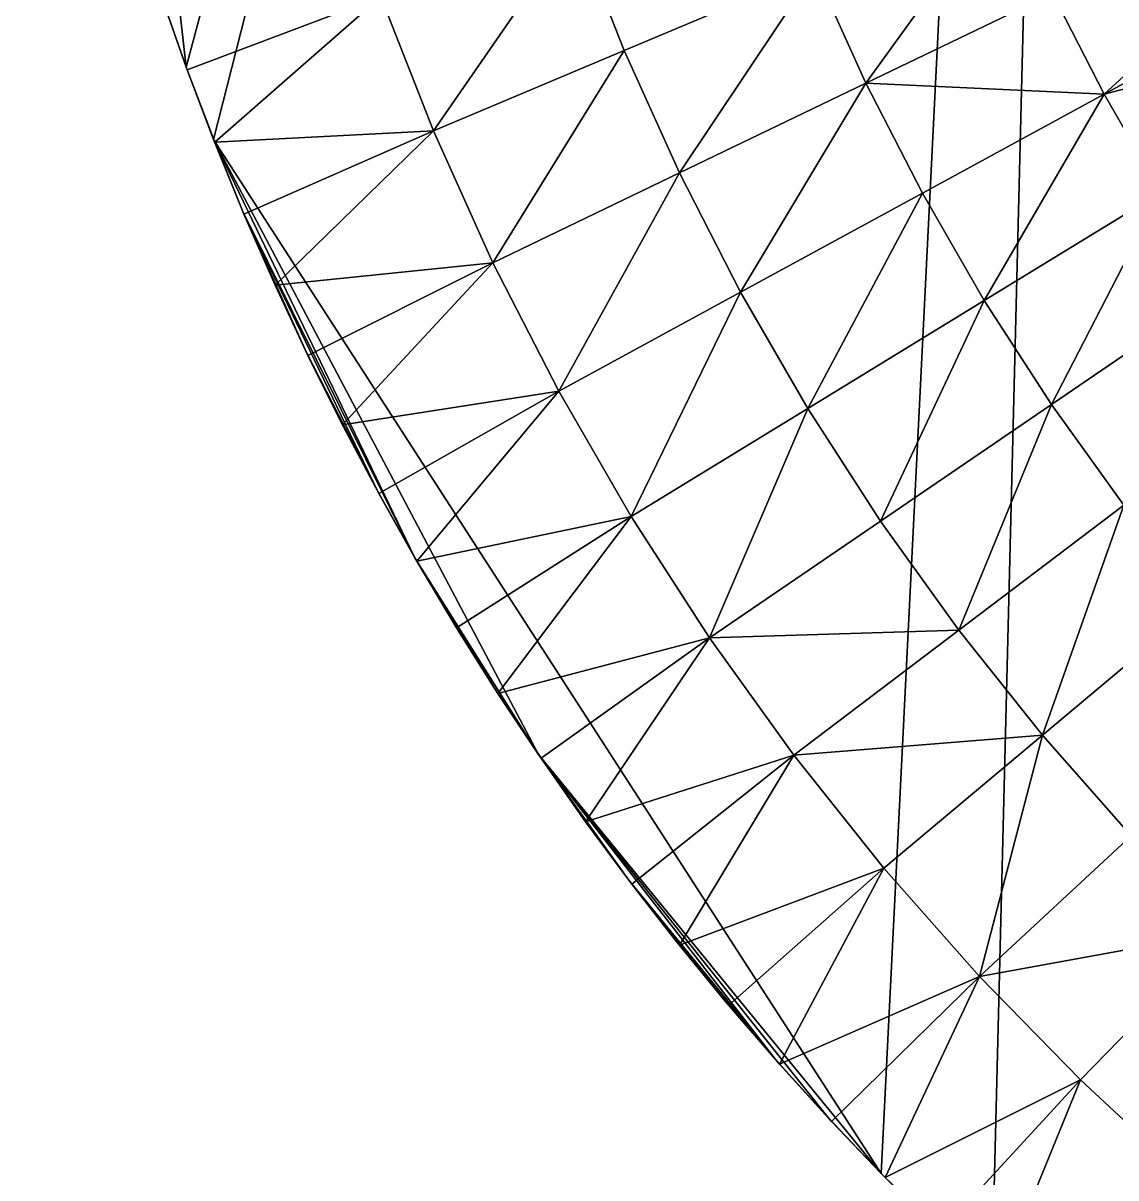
# Model space of a CAD drawing. Header units: millimetres. Extents: x -3750 to 5350, y -3750 to 3750.
# Drawn here: x -3721 to -2401, y -2624 to -1229 of the extents above; entities that cross this region are included whole.
import ezdxf

# ---------------------------------------------------------------- set-up
doc = ezdxf.new("R2010")
doc.units = ezdxf.units.MM
doc.header["$MEASUREMENT"] = 0
doc.layers.add('MESH_3D', color=2, linetype='CONTINUOUS')

msp = doc.modelspace()

# ---------------------------------------------------------------- linework, layer by layer
at = {"layer": 'MESH_3D'}
for points in [[(925.3, 3634, 32500), (-2410.5, 2872.7, 32500), (3378.6, -1627.1, 32500)], [(-2410.5, 2872.7, 32500), (-3720.9, 466.3, 32500), (-3523.8, -1282.6, 32500)], [(-2410.5, 2872.7, 32500), (-3523.8, -1282.6, 32500), (-3490.8, -1370, 32500)], [(-2410.5, 2872.7, 32500), (-3490.8, -1370, 32500), (-2684.5, -2618.4, 32500)], [(-2410.5, 2872.7, 32500), (-2684.5, -2618.4, 32500), (-2550.6, -2748.9, 32500)], [(-2410.5, 2872.7, 32500), (-2550.6, -2748.9, 32500), (-2264.3, -2989.2, 32500)], [(-2410.5, 2872.7, 32500), (-2264.3, -2989.2, 32500), (-1955.4, -3199.8, 32500)], [(3378.6, -1627.1, 32500), (-2410.5, 2872.7, 32500), (-1955.4, -3199.8, 32500)], [(-3720.9, 466.3, 32500), (-3554.7, -1194.3, 32500), (-3523.8, -1282.6, 32500)], [(-2702.9, -1301.7, 24400), (-2764.4, -1165.3, 24400), (-2534.1, -1068.2, 24200)], [(-2702.9, -1301.7, 24400), (-2534.1, -1068.2, 24200), (-2477.7, -1193.2, 24200)], [(-3225.2, -1359.5, 24800), (-3288.9, -1197.1, 24800), (-3054, -1111.6, 24600)], [(-3225.2, -1359.5, 24800), (-3054, -1111.6, 24600), (-2994.8, -1262.4, 24600)], [(-2994.8, -1262.4, 24600), (-3054, -1111.6, 24600), (-2764.4, -1165.3, 24400)], [(-2415.1, -1315.2, 24200), (-2477.7, -1193.2, 24200), (-2224.7, -1140.5, 24000)], [(-2415.1, -1315.2, 24200), (-2224.7, -1140.5, 24000), (-2195.6, -1195.6, 24000)], [(-2928.1, -1410.1, 24600), (-2994.8, -1262.4, 24600), (-2764.4, -1165.3, 24400)], [(-2928.1, -1410.1, 24600), (-2764.4, -1165.3, 24400), (-2702.9, -1301.7, 24400)], [(-3523.8, -1282.6, 32500), (-3554.7, -1194.3, 32500), (-3553.8, -1197.1, 25000)], [(-3288.9, -1197.1, 24800), (-3522.8, -1285.6, 25000), (-3553.8, -1197.1, 25000)], [(-3523.8, -1282.6, 32500), (-3553.8, -1197.1, 25000), (-3522.8, -1285.6, 25000)], [(-3288.9, -1197.1, 24800), (-3489.5, -1373.2, 25000), (-3522.8, -1285.6, 25000)], [(-3225.2, -1359.5, 24800), (-3489.5, -1373.2, 25000), (-3288.9, -1197.1, 24800)], [(-2702.9, -1301.7, 24400), (-2477.7, -1193.2, 24200), (-2415.1, -1315.2, 24200)], [(-2415.1, -1315.2, 24200), (-2195.6, -1195.6, 24000), (-2165.1, -1250, 24000)], [(-2346.5, -1433.9, 24200), (-2415.1, -1315.2, 24200), (-2165.1, -1250, 24000)], [(-3153.4, -1518.6, 24800), (-3225.2, -1359.5, 24800), (-2994.8, -1262.4, 24600)], [(-3153.4, -1518.6, 24800), (-2994.8, -1262.4, 24600), (-2928.1, -1410.1, 24600)], [(-3490.8, -1370, 32500), (-3523.8, -1282.6, 32500), (-3522.8, -1285.6, 25000)], [(-3490.8, -1370, 32500), (-3522.8, -1285.6, 25000), (-3489.5, -1373.2, 25000)], [(-2854.2, -1554.3, 24600), (-2928.1, -1410.1, 24600), (-2702.9, -1301.7, 24400)], [(-2854.2, -1554.3, 24600), (-2702.9, -1301.7, 24400), (-2634.7, -1434.8, 24400)], [(-2634.7, -1434.8, 24400), (-2702.9, -1301.7, 24400), (-2415.1, -1315.2, 24200)], [(-2559.9, -1564.3, 24400), (-2634.7, -1434.8, 24400), (-2415.1, -1315.2, 24200)], [(-2559.9, -1564.3, 24400), (-2415.1, -1315.2, 24200), (-2346.5, -1433.9, 24200)], [(-3225.2, -1359.5, 24800), (-3454.1, -1460, 25000), (-3489.5, -1373.2, 25000)], [(-3225.2, -1359.5, 24800), (-3416.6, -1545.9, 25000), (-3454.1, -1460, 25000)], [(-3153.4, -1518.6, 24800), (-3416.6, -1545.9, 25000), (-3225.2, -1359.5, 24800)], [(-3455.5, -1456.6, 32500), (-3490.8, -1370, 32500), (-3489.5, -1373.2, 25000)], [(-3490.8, -1370, 32500), (-3455.5, -1456.6, 32500), (-3247.6, -1875, 32500)], [(-3490.8, -1370, 32500), (-3098.4, -2112.5, 32500), (-2684.5, -2618.4, 32500)], [(-3490.8, -1370, 32500), (-3247.6, -1875, 32500), (-3098.4, -2112.5, 32500)], [(-3455.5, -1456.6, 32500), (-3489.5, -1373.2, 25000), (-3454.1, -1460, 25000)], [(-3073.8, -1673.9, 24800), (-3153.4, -1518.6, 24800), (-2928.1, -1410.1, 24600)], [(-3073.8, -1673.9, 24800), (-2928.1, -1410.1, 24600), (-2854.2, -1554.3, 24600)], [(-2773.2, -1694.7, 24600), (-2854.2, -1554.3, 24600), (-2634.7, -1434.8, 24400)], [(-2773.2, -1694.7, 24600), (-2634.7, -1434.8, 24400), (-2559.9, -1564.3, 24400)], [(-2478.7, -1690, 24400), (-2559.9, -1564.3, 24400), (-2346.5, -1433.9, 24200)], [(-2478.7, -1690, 24400), (-2346.5, -1433.9, 24200), (-2272.2, -1549.1, 24200)], [(-3418.1, -1542.3, 32500), (-3455.5, -1456.6, 32500), (-3454.1, -1460, 25000)], [(-3455.5, -1456.6, 32500), (-3378.6, -1627.1, 32500), (-3293.3, -1793.5, 32500)], [(-3455.5, -1456.6, 32500), (-3418.1, -1542.3, 32500), (-3378.6, -1627.1, 32500)], [(-3455.5, -1456.6, 32500), (-3293.3, -1793.5, 32500), (-3247.6, -1875, 32500)], [(-3418.1, -1542.3, 32500), (-3454.1, -1460, 25000), (-3416.6, -1545.9, 25000)], [(-3153.4, -1518.6, 24800), (-3376.9, -1630.8, 25000), (-3416.6, -1545.9, 25000)], [(-3153.4, -1518.6, 24800), (-3335, -1714.6, 25000), (-3376.9, -1630.8, 25000)], [(-3073.8, -1673.9, 24800), (-3335, -1714.6, 25000), (-3153.4, -1518.6, 24800)], [(-3378.6, -1627.1, 32500), (-3418.1, -1542.3, 32500), (-3416.6, -1545.9, 25000)], [(-3378.6, -1627.1, 32500), (-3416.6, -1545.9, 25000), (-3376.9, -1630.8, 25000)], [(-2986.5, -1825, 24800), (-3073.8, -1673.9, 24800), (-2854.2, -1554.3, 24600)], [(-2986.5, -1825, 24800), (-2854.2, -1554.3, 24600), (-2773.2, -1694.7, 24600)], [(-2391.4, -1811.4, 24400), (-2478.7, -1690, 24400), (-2272.2, -1549.1, 24200)], [(-2685.3, -1830.8, 24600), (-2773.2, -1694.7, 24600), (-2559.9, -1564.3, 24400)], [(-2685.3, -1830.8, 24600), (-2559.9, -1564.3, 24400), (-2478.7, -1690, 24400)], [(-3337, -1710.8, 32500), (-3378.6, -1627.1, 32500), (-3376.9, -1630.8, 25000)], [(-3378.6, -1627.1, 32500), (-3337, -1710.8, 32500), (-3293.3, -1793.5, 32500)], [(-3337, -1710.8, 32500), (-3376.9, -1630.8, 25000), (-3335, -1714.6, 25000)], [(-3073.8, -1673.9, 24800), (-3291.2, -1797.4, 25000), (-3335, -1714.6, 25000)], [(-3073.8, -1673.9, 24800), (-3245.2, -1879.1, 25000), (-3291.2, -1797.4, 25000)], [(-2986.5, -1825, 24800), (-3245.2, -1879.1, 25000), (-3073.8, -1673.9, 24800)], [(-2891.8, -1971.6, 24800), (-2986.5, -1825, 24800), (-2773.2, -1694.7, 24600)], [(-2891.8, -1971.6, 24800), (-2773.2, -1694.7, 24600), (-2685.3, -1830.8, 24600)], [(-2590.7, -1962.4, 24600), (-2685.3, -1830.8, 24600), (-2478.7, -1690, 24400)], [(-2590.7, -1962.4, 24600), (-2478.7, -1690, 24400), (-2391.4, -1811.4, 24400)], [(-3293.3, -1793.5, 32500), (-3337, -1710.8, 32500), (-3335, -1714.6, 25000)], [(-3293.3, -1793.5, 32500), (-3335, -1714.6, 25000), (-3291.2, -1797.4, 25000)], [(-3247.6, -1875, 32500), (-3293.3, -1793.5, 32500), (-3291.2, -1797.4, 25000)], [(-3247.6, -1875, 32500), (-3291.2, -1797.4, 25000), (-3245.2, -1879.1, 25000)], [(-2489.6, -2089.1, 24600), (-2590.7, -1962.4, 24600), (-2391.4, -1811.4, 24400)], [(-2489.6, -2089.1, 24600), (-2391.4, -1811.4, 24400), (-2298.1, -1928.4, 24400)], [(-2986.5, -1825, 24800), (-3197.2, -1959.7, 25000), (-3245.2, -1879.1, 25000)], [(-2986.5, -1825, 24800), (-3147.3, -2038.9, 25000), (-3197.2, -1959.7, 25000)], [(-2891.8, -1971.6, 24800), (-3147.3, -2038.9, 25000), (-2986.5, -1825, 24800)], [(-2891.8, -1971.6, 24800), (-2685.3, -1830.8, 24600), (-2590.7, -1962.4, 24600)], [(-3199.8, -1955.4, 32500), (-3247.6, -1875, 32500), (-3245.2, -1879.1, 25000)], [(-3247.6, -1875, 32500), (-3199.8, -1955.4, 32500), (-3150.1, -2034.5, 32500)], [(-3247.6, -1875, 32500), (-3150.1, -2034.5, 32500), (-3098.4, -2112.5, 32500)], [(-3199.8, -1955.4, 32500), (-3245.2, -1879.1, 25000), (-3197.2, -1959.7, 25000)], [(-2382.4, -2210.6, 24600), (-2489.6, -2089.1, 24600), (-2298.1, -1928.4, 24400)], [(-3150.1, -2034.5, 32500), (-3199.8, -1955.4, 32500), (-3197.2, -1959.7, 25000)], [(-3150.1, -2034.5, 32500), (-3197.2, -1959.7, 25000), (-3147.3, -2038.9, 25000)], [(-2790, -2113.3, 24800), (-2891.8, -1971.6, 24800), (-2590.7, -1962.4, 24600)], [(-2790, -2113.3, 24800), (-2590.7, -1962.4, 24600), (-2489.6, -2089.1, 24600)], [(-2891.8, -1971.6, 24800), (-3095.3, -2117, 25000), (-3147.3, -2038.9, 25000)], [(-2891.8, -1971.6, 24800), (-3041.4, -2193.7, 25000), (-3095.3, -2117, 25000)], [(-2790, -2113.3, 24800), (-3041.4, -2193.7, 25000), (-2891.8, -1971.6, 24800)], [(-3098.4, -2112.5, 32500), (-3150.1, -2034.5, 32500), (-3147.3, -2038.9, 25000)], [(-3098.4, -2112.5, 32500), (-3147.3, -2038.9, 25000), (-3095.3, -2117, 25000)], [(-2681.2, -2249.8, 24800), (-2790, -2113.3, 24800), (-2489.6, -2089.1, 24600)], [(-2565.7, -2380.6, 24800), (-2681.2, -2249.8, 24800), (-2489.6, -2089.1, 24600)], [(-2565.7, -2380.6, 24800), (-2489.6, -2089.1, 24600), (-2382.4, -2210.6, 24600)], [(-3044.8, -2189, 32500), (-3098.4, -2112.5, 32500), (-3095.3, -2117, 25000)], [(-3098.4, -2112.5, 32500), (-3044.8, -2189, 32500), (-2989.2, -2264.3, 32500)], [(-3098.4, -2112.5, 32500), (-2811.7, -2481.3, 32500), (-2748.9, -2550.6, 32500)], [(-3098.4, -2112.5, 32500), (-2748.9, -2550.6, 32500), (-2684.5, -2618.4, 32500)], [(-3098.4, -2112.5, 32500), (-2989.2, -2264.3, 32500), (-2811.7, -2481.3, 32500)], [(-3044.8, -2189, 32500), (-3095.3, -2117, 25000), (-3041.4, -2193.7, 25000)], [(-2790, -2113.3, 24800), (-2985.7, -2269, 25000), (-3041.4, -2193.7, 25000)], [(-2790, -2113.3, 24800), (-2928, -2342.9, 25000), (-2985.7, -2269, 25000)], [(-2681.2, -2249.8, 24800), (-2928, -2342.9, 25000), (-2790, -2113.3, 24800)], [(-2989.2, -2264.3, 32500), (-3044.8, -2189, 32500), (-3041.4, -2193.7, 25000)], [(-2989.2, -2264.3, 32500), (-3041.4, -2193.7, 25000), (-2985.7, -2269, 25000)], [(-2565.7, -2380.6, 24800), (-2382.4, -2210.6, 24600), (-2269.3, -2326.6, 24600)], [(-2681.2, -2249.8, 24800), (-2868.6, -2415.3, 25000), (-2928, -2342.9, 25000)], [(-2681.2, -2249.8, 24800), (-2807.3, -2486.3, 25000), (-2868.6, -2415.3, 25000)], [(-2565.7, -2380.6, 24800), (-2807.3, -2486.3, 25000), (-2681.2, -2249.8, 24800)], [(-2931.9, -2338.1, 32500), (-2989.2, -2264.3, 32500), (-2985.7, -2269, 25000)], [(-2989.2, -2264.3, 32500), (-2931.9, -2338.1, 32500), (-2872.7, -2410.5, 32500)], [(-2989.2, -2264.3, 32500), (-2872.7, -2410.5, 32500), (-2811.7, -2481.3, 32500)], [(-2931.9, -2338.1, 32500), (-2985.7, -2269, 25000), (-2928, -2342.9, 25000)], [(-2443.8, -2505.5, 24800), (-2565.7, -2380.6, 24800), (-2269.3, -2326.6, 24600)], [(-2315.9, -2624.2, 24800), (-2443.8, -2505.5, 24800), (-2269.3, -2326.6, 24600)], [(-2872.7, -2410.5, 32500), (-2931.9, -2338.1, 32500), (-2928, -2342.9, 25000)], [(-2872.7, -2410.5, 32500), (-2928, -2342.9, 25000), (-2868.6, -2415.3, 25000)], [(-2565.7, -2380.6, 24800), (-2744.3, -2555.6, 25000), (-2807.3, -2486.3, 25000)], [(-2565.7, -2380.6, 24800), (-2679.6, -2623.4, 25000), (-2744.3, -2555.6, 25000)], [(-2443.8, -2505.5, 24800), (-2679.6, -2623.4, 25000), (-2565.7, -2380.6, 24800)], [(-2811.7, -2481.3, 32500), (-2872.7, -2410.5, 32500), (-2868.6, -2415.3, 25000)], [(-2811.7, -2481.3, 32500), (-2868.6, -2415.3, 25000), (-2807.3, -2486.3, 25000)], [(-2748.9, -2550.6, 32500), (-2811.7, -2481.3, 32500), (-2807.3, -2486.3, 25000)], [(-2748.9, -2550.6, 32500), (-2807.3, -2486.3, 25000), (-2744.3, -2555.6, 25000)], [(-2443.8, -2505.5, 24800), (-2613.2, -2689.6, 25000), (-2679.6, -2623.4, 25000)], [(-2443.8, -2505.5, 24800), (-2545.1, -2754, 25000), (-2613.2, -2689.6, 25000)], [(-2315.9, -2624.2, 24800), (-2545.1, -2754, 25000), (-2443.8, -2505.5, 24800)], [(-2684.5, -2618.4, 32500), (-2748.9, -2550.6, 32500), (-2744.3, -2555.6, 25000)], [(-2684.5, -2618.4, 32500), (-2744.3, -2555.6, 25000), (-2679.6, -2623.4, 25000)], [(-2618.4, -2684.5, 32500), (-2684.5, -2618.4, 32500), (-2679.6, -2623.4, 25000)], [(-2550.6, -2748.9, 32500), (-2684.5, -2618.4, 32500), (-2618.4, -2684.5, 32500)], [(-2618.4, -2684.5, 32500), (-2679.6, -2623.4, 25000), (-2613.2, -2689.6, 25000)]]:
    msp.add_3dface(points, dxfattribs=at)

doc.saveas('drawing.dxf')
